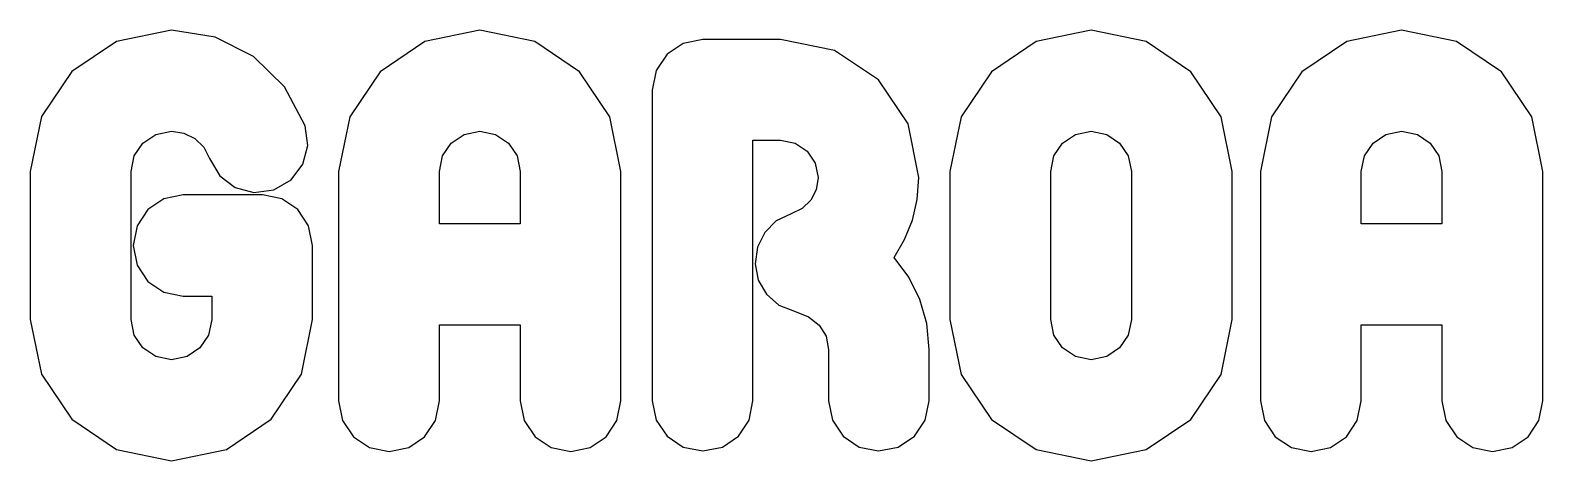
# Model space of a CAD drawing. Extents: x 2.3 to 54.4, y 0.9 to 15.7.
import ezdxf

# ---------------------------------------------------------------- set-up
doc = ezdxf.new("R2010")
doc.units = 0
doc.layers.add('Layer_1', color=7, linetype='CONTINUOUS')

msp = doc.modelspace()

# ---------------------------------------------------------------- linework, layer by layer
at = {"layer": 'Layer_1', "color": 7}
for p, q in [((7.183978, 15.722777), (5.299019, 15.341897)), ((8.684298, 15.486457), (7.183978, 15.722777)), ((17.793676, 15.723097), (15.908717, 15.339577)), ((19.686457, 15.339577), (17.793676, 15.723097)), ((38.826828, 15.723097), (36.941871, 15.339577)), ((40.71961, 15.339577), (38.826828, 15.723097)), ((49.508937, 15.723097), (47.623978, 15.339577)), ((51.401717, 15.339577), (49.508937, 15.723097)), ((5.299019, 15.341897), (3.754674, 14.302457)), ((10.010835, 14.819177), (8.684298, 15.486457)), ((15.908717, 15.339577), (14.364373, 14.295817)), ((21.22993, 14.295817), (19.686457, 15.339577)), ((24.790436, 15.271337), (24.23665, 14.898217)), ((25.469346, 15.407897), (24.790436, 15.271337)), ((26.136669, 15.407897), (25.469346, 15.407897)), ((26.803994, 15.407897), (26.136669, 15.407897)), ((27.471317, 15.407897), (26.803994, 15.407897)), ((28.138641, 15.407897), (27.471317, 15.407897)), ((29.993477, 15.034057), (28.138641, 15.407897)), ((36.941871, 15.339577), (35.397526, 14.295817)), ((42.263083, 14.295817), (40.71961, 15.339577)), ((47.623978, 15.339577), (46.079634, 14.295817)), ((52.94519, 14.295817), (51.401717, 15.339577)), ((11.073224, 13.783417), (10.010835, 14.819177)), ((24.23665, 14.898217), (23.863598, 14.344457)), ((31.507699, 14.015417), (29.993477, 15.034057)), ((3.754674, 14.302457), (2.710822, 12.758937)), ((14.364373, 14.295817), (13.320521, 12.751417)), ((22.269439, 12.751417), (21.22993, 14.295817)), ((23.863598, 14.344457), (23.726889, 13.665497)), ((35.397526, 14.295817), (34.353674, 12.751417)), ((43.302588, 12.751417), (42.263083, 14.295817)), ((46.079634, 14.295817), (45.035781, 12.751417)), ((53.984701, 12.751417), (52.94519, 14.295817)), ((11.781098, 12.441817), (11.073224, 13.783417)), ((23.726889, 13.665497), (23.726889, 10.996217)), ((32.528381, 12.506697), (31.507699, 14.015417)), ((2.710822, 12.758937), (2.327343, 10.866217)), ((13.320521, 12.751417), (12.937041, 10.866457)), ((22.65031, 10.866457), (22.269439, 12.751417)), ((32.902592, 10.662537), (32.528381, 12.506697)), ((34.353674, 12.751417), (33.970194, 10.866457)), ((43.683464, 10.866457), (43.302588, 12.751417)), ((45.035781, 12.751417), (44.652302, 10.866457)), ((54.365571, 10.866457), (53.984701, 12.751417)), ((6.203846, 11.846537), (6.646119, 12.146377)), ((6.646119, 12.146377), (7.183978, 12.256697)), ((7.183978, 12.256697), (7.613799, 12.189497)), ((7.613799, 12.189497), (7.994962, 11.999177)), ((7.994962, 11.999177), (8.299659, 11.701257)), ((11.873782, 11.758217), (11.781098, 12.441817)), ((16.813543, 11.846537), (17.255817, 12.146377)), ((17.255817, 12.146377), (17.793676, 12.256697)), ((17.793676, 12.256697), (18.339352, 12.146377)), ((18.339352, 12.146377), (18.780758, 11.846537)), ((37.846697, 11.846537), (38.28897, 12.146377)), ((38.28897, 12.146377), (38.826828, 12.256697)), ((38.826828, 12.256697), (39.364682, 12.146377)), ((39.364682, 12.146377), (39.806961, 11.846537)), ((48.528805, 11.846537), (48.971078, 12.146377)), ((48.971078, 12.146377), (49.508937, 12.256697)), ((49.508937, 12.256697), (50.054613, 12.146377)), ((50.054613, 12.146377), (50.49602, 11.846537)), ((5.904074, 11.404297), (6.203846, 11.846537)), ((8.299659, 11.701257), (8.500088, 11.311017)), ((11.702316, 11.116377), (11.873782, 11.758217)), ((16.513771, 11.404297), (16.813543, 11.846537)), ((18.780758, 11.846537), (19.076189, 11.404297)), ((27.193266, 9.703257), (27.193266, 11.941657)), ((27.193266, 11.941657), (27.42961, 11.941657)), ((27.42961, 11.941657), (27.665954, 11.941657)), ((27.665954, 11.941657), (27.902298, 11.941657)), ((27.902298, 11.941657), (28.138641, 11.941657)), ((28.138641, 11.941657), (28.646378, 11.840857)), ((28.646378, 11.840857), (29.058529, 11.566217)), ((29.058529, 11.566217), (29.335134, 11.159497)), ((37.546925, 11.404297), (37.846697, 11.846537)), ((39.806961, 11.846537), (40.106737, 11.404297)), ((48.229033, 11.404297), (48.528805, 11.846537)), ((50.49602, 11.846537), (50.791449, 11.404297)), ((5.793719, 10.866457), (5.904074, 11.404297)), ((8.500088, 11.311017), (8.84997, 10.715577)), ((11.301458, 10.585817), (11.702316, 11.116377)), ((16.403418, 10.866457), (16.513771, 11.404297)), ((19.076189, 11.404297), (19.183934, 10.866457)), ((23.726889, 10.996217), (23.726889, 8.326937)), ((29.335134, 11.159497), (29.436215, 10.662537)), ((37.43657, 10.866457), (37.546925, 11.404297)), ((40.106737, 11.404297), (40.217087, 10.866457)), ((48.118678, 10.866457), (48.229033, 11.404297)), ((50.791449, 11.404297), (50.899194, 10.866457)), ((2.327343, 10.866217), (2.327343, 9.596377)), ((5.793719, 9.596697), (5.793719, 10.866457)), ((8.84997, 10.715577), (9.380585, 10.314697)), ((10.705964, 10.235977), (11.301458, 10.585817)), ((12.937041, 10.866457), (12.937041, 8.897017)), ((16.403418, 10.416937), (16.403418, 10.866457)), ((16.403418, 9.967417), (16.403418, 10.416937)), ((19.183934, 10.866457), (19.183934, 10.416937)), ((19.183934, 10.416937), (19.183934, 9.967417)), ((22.65031, 8.897017), (22.65031, 10.866457)), ((29.436215, 10.662537), (29.369591, 10.241737)), ((32.84495, 9.913257), (32.902592, 10.662537)), ((33.970194, 10.866457), (33.970194, 9.596697)), ((37.43657, 9.596697), (37.43657, 10.866457)), ((40.217087, 10.866457), (40.217087, 9.596697)), ((43.683464, 9.596697), (43.683464, 10.866457)), ((44.652302, 10.866457), (44.652302, 8.897017)), ((48.118678, 10.416937), (48.118678, 10.866457)), ((48.118678, 9.967417), (48.118678, 10.416937)), ((50.899194, 10.866457), (50.899194, 10.416937)), ((50.899194, 10.416937), (50.899194, 9.967417)), ((54.365571, 8.897017), (54.365571, 10.866457)), ((6.923596, 9.932697), (6.375311, 9.559657)), ((7.591786, 10.069337), (6.923596, 9.932697)), ((8.273013, 10.069337), (7.591786, 10.069337)), ((8.954239, 10.069337), (8.273013, 10.069337)), ((9.635466, 10.069337), (8.954239, 10.069337)), ((9.380585, 10.314697), (10.022421, 10.143257)), ((10.316693, 10.069337), (9.635466, 10.069337)), ((10.022421, 10.143257), (10.705964, 10.235977)), ((10.984883, 9.932697), (10.316693, 10.069337)), ((11.533168, 9.559657), (10.984883, 9.932697)), ((16.403418, 9.517977), (16.403418, 9.967417)), ((19.183934, 9.967417), (19.183934, 9.517977)), ((29.369591, 10.241737), (29.181328, 9.881657)), ((32.677826, 9.200537), (32.84495, 9.913257)), ((48.118678, 9.517977), (48.118678, 9.967417)), ((50.899194, 9.967417), (50.899194, 9.517977)), ((2.327343, 9.596377), (2.327343, 8.326617)), ((5.793719, 8.326937), (5.793719, 9.596697)), ((6.375311, 9.559657), (6.004288, 9.005897)), ((11.904191, 9.005897), (11.533168, 9.559657)), ((16.403418, 9.068457), (16.403418, 9.517977)), ((19.183934, 9.517977), (19.183934, 9.068457)), ((27.193266, 7.465017), (27.193266, 9.703257)), ((28.50937, 9.420537), (27.992078, 9.169417)), ((28.888794, 9.601657), (28.50937, 9.420537)), ((29.181328, 9.881657), (28.888794, 9.601657)), ((33.970194, 9.596697), (33.970194, 8.326937)), ((37.43657, 8.326937), (37.43657, 9.596697)), ((40.217087, 9.596697), (40.217087, 8.326937)), ((43.683464, 8.326937), (43.683464, 9.596697)), ((48.118678, 9.068457), (48.118678, 9.517977)), ((50.899194, 9.517977), (50.899194, 9.068457)), ((6.004288, 9.005897), (5.867866, 8.326937)), ((12.040612, 8.326937), (11.904191, 9.005897)), ((12.937041, 8.897017), (12.937041, 6.927417)), ((17.098546, 9.068457), (16.403418, 9.068457)), ((17.793676, 9.068457), (17.098546, 9.068457)), ((18.488805, 9.068457), (17.793676, 9.068457)), ((19.183934, 9.068457), (18.488805, 9.068457)), ((22.65031, 6.927417), (22.65031, 8.897017)), ((27.992078, 9.169417), (27.596434, 8.774057)), ((32.409914, 8.532937), (32.677826, 9.200537)), ((44.652302, 8.897017), (44.652302, 6.927417)), ((48.813807, 9.068457), (48.118678, 9.068457)), ((49.508937, 9.068457), (48.813807, 9.068457)), ((50.204065, 9.068457), (49.508937, 9.068457)), ((50.899194, 9.068457), (50.204065, 9.068457)), ((54.365571, 6.927417), (54.365571, 8.897017)), ((2.327343, 8.326617), (2.327343, 7.056857)), ((5.793719, 7.057177), (5.793719, 8.326937)), ((5.867866, 8.326937), (6.004288, 7.647977)), ((12.040612, 7.691657), (12.040612, 8.326937)), ((23.726889, 8.326937), (23.726889, 5.657577)), ((27.596434, 8.774057), (27.346766, 8.271097)), ((32.049894, 7.919177), (32.409914, 8.532937)), ((33.970194, 8.326937), (33.970194, 7.057177)), ((37.43657, 7.057177), (37.43657, 8.326937)), ((40.217087, 8.326937), (40.217087, 7.057177)), ((43.683464, 7.057177), (43.683464, 8.326937)), ((27.346766, 8.271097), (27.267406, 7.696697)), ((32.558788, 7.236137), (32.049894, 7.919177)), ((6.004288, 7.647977), (6.375311, 7.094217)), ((12.040612, 7.056857), (12.040612, 7.691657)), ((27.193266, 5.226617), (27.193266, 7.465017)), ((27.267406, 7.696697), (27.377181, 7.136857)), ((2.327343, 7.056857), (2.327343, 5.787097)), ((5.793719, 5.787337), (5.793719, 7.057177)), ((6.375311, 7.094217), (6.923596, 6.721177)), ((12.040612, 6.421977), (12.040612, 7.056857)), ((12.937041, 6.927417), (12.937041, 4.957897)), ((22.65031, 4.957897), (22.65031, 6.927417)), ((27.377181, 7.136857), (27.658995, 6.651577)), ((32.937341, 6.473337), (32.558788, 7.236137)), ((33.970194, 7.057177), (33.970194, 5.787337)), ((37.43657, 5.787337), (37.43657, 7.057177)), ((40.217087, 7.057177), (40.217087, 5.787337)), ((43.683464, 5.787337), (43.683464, 7.057177)), ((44.652302, 6.927417), (44.652302, 4.957897)), ((54.365571, 4.957897), (54.365571, 6.927417)), ((6.923596, 6.721177), (7.591786, 6.584537)), ((7.591786, 6.584537), (7.837399, 6.584537)), ((7.837399, 6.584537), (8.083011, 6.584537)), ((8.083011, 6.584537), (8.328624, 6.584537)), ((8.328624, 6.584537), (8.574235, 6.584537)), ((8.574235, 6.584537), (8.574235, 6.385257)), ((8.574235, 6.385257), (8.574235, 6.185897)), ((12.040612, 5.787097), (12.040612, 6.421977)), ((27.658995, 6.651577), (28.083316, 6.281177)), ((28.083316, 6.281177), (28.62059, 6.065497)), ((33.173398, 5.640777), (32.937341, 6.473337)), ((2.327343, 5.787097), (2.710822, 3.902137)), ((5.904069, 5.249497), (5.793719, 5.787337)), ((8.574235, 5.787337), (8.463882, 5.249497)), ((8.574235, 6.185897), (8.574235, 5.986617)), ((8.574235, 5.986617), (8.574235, 5.787337)), ((11.659738, 3.902137), (12.040612, 5.787097)), ((28.62059, 6.065497), (29.108051, 5.880697)), ((29.108051, 5.880697), (29.475599, 5.588217)), ((33.970194, 5.787337), (34.353674, 3.894617)), ((37.546921, 5.249497), (37.43657, 5.787337)), ((40.217087, 5.787337), (40.106733, 5.249497)), ((43.302588, 3.894617), (43.683464, 5.787337)), ((6.203846, 4.807337), (5.904069, 5.249497)), ((8.463882, 5.249497), (8.164109, 4.807337)), ((16.403418, 4.948537), (16.403418, 5.602057)), ((16.403418, 5.602057), (17.098546, 5.602057)), ((17.098546, 5.602057), (17.793676, 5.602057)), ((17.793676, 5.602057), (18.488805, 5.602057)), ((18.488805, 5.602057), (19.183934, 5.602057)), ((19.183934, 5.602057), (19.183934, 4.948537)), ((23.726889, 5.657577), (23.726889, 2.988377)), ((27.193266, 2.988377), (27.193266, 5.226617)), ((29.475599, 5.588217), (29.7076, 5.205337)), ((29.7076, 5.205337), (29.788407, 4.749257)), ((33.254784, 4.749257), (33.173398, 5.640777)), ((37.846697, 4.807337), (37.546921, 5.249497)), ((40.106733, 5.249497), (39.806961, 4.807337)), ((48.118678, 4.948537), (48.118678, 5.602057)), ((48.118678, 5.602057), (48.813807, 5.602057)), ((48.813807, 5.602057), (49.508937, 5.602057)), ((49.508937, 5.602057), (50.204065, 5.602057)), ((50.204065, 5.602057), (50.899194, 5.602057)), ((50.899194, 5.602057), (50.899194, 4.948537)), ((6.646124, 4.507497), (6.203846, 4.807337)), ((8.164109, 4.807337), (7.721836, 4.507497)), ((12.937041, 4.957897), (12.937041, 2.988377)), ((16.403418, 4.295097), (16.403418, 4.948537)), ((19.183934, 4.948537), (19.183934, 4.295097)), ((22.65031, 2.988377), (22.65031, 4.957897)), ((29.788407, 4.749257), (29.788407, 4.309097)), ((33.254784, 4.309097), (33.254784, 4.749257)), ((38.288974, 4.507497), (37.846697, 4.807337)), ((39.806961, 4.807337), (39.364687, 4.507497)), ((44.652302, 4.957897), (44.652302, 2.988377)), ((48.118678, 4.295097), (48.118678, 4.948537)), ((50.899194, 4.948537), (50.899194, 4.295097)), ((54.365571, 2.988377), (54.365571, 4.957897)), ((7.183978, 4.397177), (6.646124, 4.507497)), ((7.721836, 4.507497), (7.183978, 4.397177)), ((16.403418, 3.641817), (16.403418, 4.295097)), ((19.183934, 4.295097), (19.183934, 3.641817)), ((29.788407, 4.309097), (29.788407, 3.868777)), ((33.254784, 3.868777), (33.254784, 4.309097)), ((38.826828, 4.397177), (38.288974, 4.507497)), ((39.364687, 4.507497), (38.826828, 4.397177)), ((48.118678, 3.641817), (48.118678, 4.295097)), ((50.899194, 4.295097), (50.899194, 3.641817)), ((2.710822, 3.902137), (3.754674, 2.357737)), ((10.620232, 2.357737), (11.659738, 3.902137)), ((29.788407, 3.868777), (29.788407, 3.428617)), ((33.254784, 3.428617), (33.254784, 3.868777)), ((34.353674, 3.894617), (35.397526, 2.351097)), ((42.263083, 2.351097), (43.302588, 3.894617)), ((16.403418, 2.988377), (16.403418, 3.641817)), ((19.183934, 3.641817), (19.183934, 2.988377)), ((29.788407, 3.428617), (29.788407, 2.988377)), ((33.254784, 2.988377), (33.254784, 3.428617)), ((48.118678, 2.988377), (48.118678, 3.641817)), ((50.899194, 3.641817), (50.899194, 2.988377)), ((12.937041, 2.988377), (13.07375, 2.309417)), ((16.267001, 2.309417), (16.403418, 2.988377)), ((19.183934, 2.988377), (19.320642, 2.309417)), ((22.513894, 2.309417), (22.65031, 2.988377)), ((23.726889, 2.988377), (23.863598, 2.320137)), ((27.059453, 2.320137), (27.193266, 2.988377)), ((29.788407, 2.988377), (29.924828, 2.320137)), ((33.118074, 2.320137), (33.254784, 2.988377)), ((44.652302, 2.988377), (44.78901, 2.309417)), ((47.982262, 2.309417), (48.118678, 2.988377)), ((50.899194, 2.988377), (51.035903, 2.309417)), ((54.229154, 2.309417), (54.365571, 2.988377)), ((3.754674, 2.357737), (5.299019, 1.313977)), ((9.076754, 1.313977), (10.620232, 2.357737)), ((13.07375, 2.309417), (13.446802, 1.755657)), ((15.895973, 1.755657), (16.267001, 2.309417)), ((19.320642, 2.309417), (19.693695, 1.755657)), ((22.142866, 1.755657), (22.513894, 2.309417)), ((23.863598, 2.320137), (24.23665, 1.771817)), ((26.692773, 1.771817), (27.059453, 2.320137)), ((29.924828, 2.320137), (30.295851, 1.771817)), ((32.745023, 1.771817), (33.118074, 2.320137)), ((35.397526, 2.351097), (36.941871, 1.311657)), ((40.71961, 1.311657), (42.263083, 2.351097)), ((44.78901, 2.309417), (45.162063, 1.755657)), ((47.611234, 1.755657), (47.982262, 2.309417)), ((51.035903, 2.309417), (51.408955, 1.755657)), ((53.858127, 1.755657), (54.229154, 2.309417)), ((13.446802, 1.755657), (14.000589, 1.382537)), ((15.347693, 1.382537), (15.895973, 1.755657)), ((19.693695, 1.755657), (20.247481, 1.382537)), ((21.594586, 1.382537), (22.142866, 1.755657)), ((24.23665, 1.771817), (24.790436, 1.400777)), ((26.145358, 1.400777), (26.692773, 1.771817)), ((30.295851, 1.771817), (30.844136, 1.400777)), ((32.191236, 1.400777), (32.745023, 1.771817)), ((45.162063, 1.755657), (45.715849, 1.382537)), ((47.062953, 1.382537), (47.611234, 1.755657)), ((51.408955, 1.755657), (51.962742, 1.382537)), ((53.309846, 1.382537), (53.858127, 1.755657)), ((5.299019, 1.313977), (7.183978, 0.930457)), ((7.183978, 0.930457), (9.076754, 1.313977)), ((14.000589, 1.382537), (14.679498, 1.245897)), ((14.679498, 1.245897), (15.347693, 1.382537)), ((20.247481, 1.382537), (20.92639, 1.245897)), ((20.92639, 1.245897), (21.594586, 1.382537)), ((24.790436, 1.400777), (25.469346, 1.264457)), ((25.469346, 1.264457), (26.145358, 1.400777)), ((30.844136, 1.400777), (31.512326, 1.264457)), ((31.512326, 1.264457), (32.191236, 1.400777)), ((36.941871, 1.311657), (38.826828, 0.930777)), ((38.826828, 0.930777), (40.71961, 1.311657)), ((45.715849, 1.382537), (46.394758, 1.245897)), ((46.394758, 1.245897), (47.062953, 1.382537)), ((51.962742, 1.382537), (52.641651, 1.245897)), ((52.641651, 1.245897), (53.309846, 1.382537))]:
    msp.add_line(p, q, dxfattribs=at)

doc.saveas('drawing.dxf')
